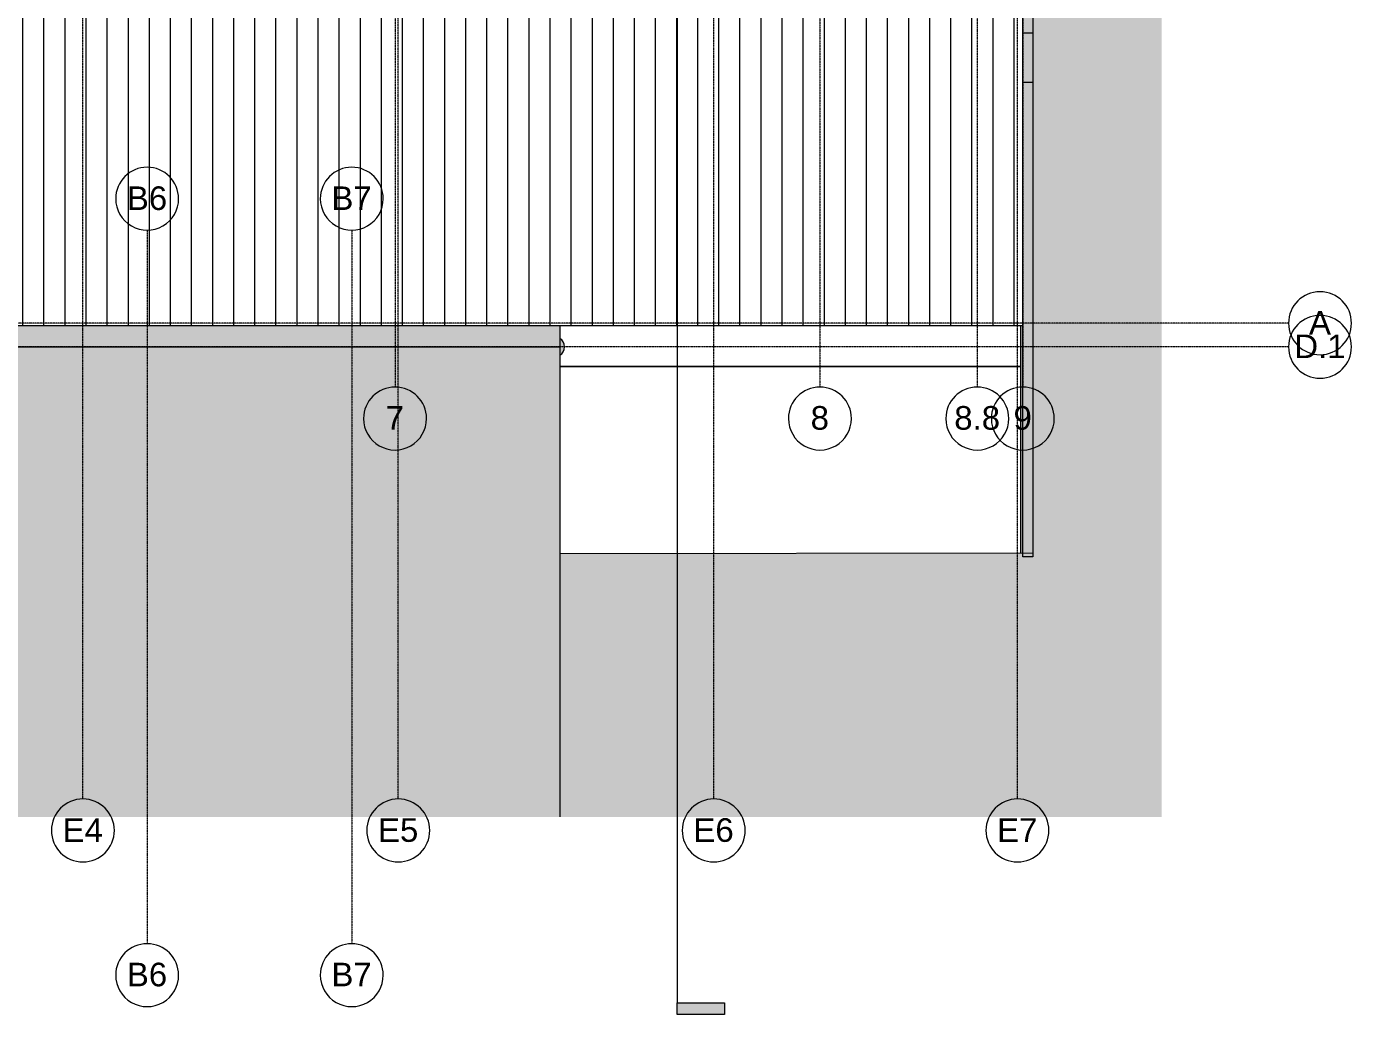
# Model space of a CAD drawing. Header units: inches. Extents: x -4141 to -1335, y 10291 to 12101.
# Drawn here: x -2345 to -1335, y 10291 to 11045 of the extents above; entities that cross this region are included whole.
import ezdxf

# ---------------------------------------------------------------- set-up
doc = ezdxf.new("R2010")
doc.units = ezdxf.units.IN
doc.header["$MEASUREMENT"] = 0
doc.linetypes.add('Aligning Line 1_8_', pattern=[0.25, 0.125, -0.125])
doc.linetypes.add('Grid Line 1_2_', pattern=[0.875, 0.5, -0.125, 0.125, -0.125])
for name, color, linetype, lineweight in [('A-ROOF', 132, 'Continuous', 13), ('A-ROOF-PATT', 132, 'Continuous', 9), ('A-WALL', 113, 'Continuous', 13), ('C-BLDG-PADS', 91, 'Continuous', 13), ('C-TOPO', 7, 'Continuous', 9), ('G-ANNO-SYMB', 111, 'Aligning Line 1_8_', 9), ('S-COLS', 52, 'Continuous', 13), ('S-GRID', 1, 'Continuous', 9), ('S-GRID-IDEN', 1, 'Continuous', 9)]:
    doc.layers.add(name, color=color, linetype=linetype, lineweight=lineweight)
doc.styles.add('Arial', font='arial.ttf', dxfattribs={"height": 18})

# ---------------------------------------------------------------- blocks, each defined once
blk = doc.blocks.new('Walls 1 - Walls 1-1277454-FLOOR PLAN - ROOF PLAN')
at = {"layer": 'A-ROOF', "lineweight": 9}
blk.add_hatch(color=254, dxfattribs=at).paths.add_polyline_path([(-1938.6, 10441.8), (-1479.6, 10441.8), (-1479.6, 12101), (-1957.7, 12101), (-1956.8, 11915.8), (-1585.5, 11918.8), (-1585.5, 11790.1), (-1578.7, 11790.1), (-1577.8, 11774.1), (-1577.8, 10643), (-1938.6, 10642.4), (-1938.6, 10639)], flags=0)
at = {"layer": 'A-ROOF', "color": 8, "lineweight": 9}
for p, q in [((-1957.7, 12101), (-1956.8, 11915.8)), ((-1956.8, 11915.8), (-1585.5, 11918.9)), ((-1585.5, 11918.9), (-1585.5, 11774.1)), ((-1585.5, 11774.1), (-1577.8, 11774.1)), ((-1577.8, 11774.1), (-1577.8, 11039.7)), ((-1577.8, 11002.4), (-1577.8, 10643)), ((-1577.8, 10643), (-1938.6, 10642.4)), ((-1938.6, 10642.4), (-1938.6, 10441.8))]:
    blk.add_line(p, q, dxfattribs=at)
blk = doc.blocks.new('Grid - Grid Head - Circle-50561-FLOOR PLAN - ROOF PLAN')
at = {"layer": 'S-GRID-IDEN'}
for start, end in [(360, 180), (180, 360)]:
    blk.add_arc((0, 0), 0.25, start, end, dxfattribs=at)
blk = doc.blocks.new('Section - 3_32_ x 3_8_-54337-FLOOR PLAN - ROOF PLAN')
at = {"layer": 'G-ANNO-SYMB', "linetype": 'Continuous'}
blk.add_hatch(color=256, dxfattribs=at).paths.add_polyline_path([(0, 0.375), (0, 0), (-0.09375, 0), (-0.09375, 0.375)], flags=0)
for p, q in [((0, 0.375), (-0.09375, 0.375)), ((-0.09375, 0.375), (-0.09375, 0)), ((0, 0), (0, 0.375)), ((-0.09375, 0), (0, 0))]:
    blk.add_line(p, q, dxfattribs=at)

msp = doc.modelspace()

# ---------------------------------------------------------------- hatches: boundary and pattern name
at = {"layer": 'A-ROOF'}
for color, points in [(8, [(-3042.2, 10800.4), (-1938.6, 10800.4), (-1938.6, 10816.4), (-3042.2, 10816.4)]), (254, [(-3217.2, 10441.8), (-1938.6, 10441.8), (-1938.6, 10800.4), (-3042.2, 10800.4), (-3042.2, 10639), (-3217.2, 10639), (-3217.2, 10545.5)])]:
    msp.add_hatch(color=color, dxfattribs=at).paths.add_polyline_path(points, flags=0)
at = {"layer": 'A-ROOF-PATT'}
h = msp.add_hatch(dxfattribs=at)
h.set_pattern_fill('FP_1', color=9, style=0, pattern_type=2)
h.set_pattern_definition([(270, (0, 9.729), (16.082, 1e-15), [])])
h.paths.add_polyline_path([(-2143.4, 10816.4), (-1585.5, 10816.4), (-1585.5, 11775.4), (-3105.5, 11775.4), (-3105.5, 11458.9), (-3569.2, 11458.9), (-3569.2, 11072.4), (-3360.2, 11072.4), (-3360.2, 10816.4), (-2807.3, 10816.4)], flags=0)
h.paths.add_polyline_path([(-1739.8, 11068.1), (-1799.2, 11068.1), (-1799.2, 11113.9), (-1739.8, 11113.9)], flags=0)
h.paths.add_polyline_path([(-1770, 11221.9), (-1799.2, 11221.9), (-1799.2, 11267.7), (-1739.8, 11267.7), (-1739.8, 11221.9)], flags=0)
h.paths.add_polyline_path([(-1790.8, 11375.7), (-1799.2, 11375.7), (-1799.2, 11421.5), (-1739.8, 11421.5), (-1739.8, 11375.7), (-1770, 11375.7)], flags=0)
h.paths.add_polyline_path([(-3028.2, 11458.9), (-3028.2, 11506.8), (-3017.6, 11506.8), (-3017.6, 11458.9)], flags=0)
at = {"layer": 'A-WALL'}
h = msp.add_hatch(color=254, dxfattribs=at)
h.paths.add_polyline_path([(-1585.5, 10643), (-1577.8, 10643), (-1577.8, 11002.4), (-1585.5, 11002.4), (-1585.5, 10643)], flags=0)
h.paths.add_polyline_path([(-1585.5, 11039.7), (-1577.8, 11039.7), (-1577.8, 11774.1), (-1578.7, 11790.1), (-1585.5, 11790.1), (-1585.5, 11064)], flags=0)
msp.add_hatch(color=254, dxfattribs=at).paths.add_polyline_path([(-1577.8, 11002.4), (-1577.8, 11039.7), (-1585.5, 11039.7), (-1585.5, 11002.4)], flags=0)
at = {"layer": 'C-BLDG-PADS', "lineweight": 9}
h = msp.add_hatch(dxfattribs=at)
h.set_pattern_fill('FP_3', color=9, style=0, pattern_type=2)
h.set_pattern_definition([(0, (0, 0), (30.72, 7.68), [1.267, -21.773, 1.267, -21.773, -122.88]), (0, (0, 0), (30.72, 7.68), [-46.08, 1.267, -44.813, 1.267, -21.773, -53.76]), (0, (0, 0), (30.72, 7.68), [-115.2, 1.267, -14.093, 1.267, -37.133]), (120, (11.52, 3.84), (-22.011075, 22.7643004), [1.267, -21.773, 1.267, -21.773, -122.88]), (120, (11.52, 3.84), (-22.011075, 22.7643004), [-46.08, 1.267, -44.813, 1.267, -21.773, -53.76]), (120, (11.52, 3.84), (-22.011075, 22.7643004), [-115.2, 1.267, -14.093, 1.267, -37.133]), (240, (15.36, 19.2), (-8.708925, -30.4443004), [1.267, -21.773, 1.267, -21.773, -122.88]), (240, (15.36, 19.2), (-8.708925, -30.4443004), [-46.08, 1.267, -44.813, 1.267, -21.773, -53.76]), (240, (15.36, 19.2), (-8.708925, -30.4443004), [-115.2, 1.267, -14.093, 1.267, -37.133])])
h.paths.add_polyline_path([(-1587.2, 10643), (-1585.5, 10643), (-1585.5, 10816.4), (-1587.2, 10816.4), (-1587.2, 10643)], flags=0)
h.paths.add_polyline_path([(-1587.2, 11842.9), (-1585.5, 11842.9), (-1585.5, 11918.9), (-1587.2, 11918.8), (-1587.2, 11893.6)], flags=0)
at = {"layer": 'S-COLS'}
msp.add_hatch(color=254, dxfattribs=at).paths.add_polyline_path([(-1938.6, 10794), (-1938.1, 10794.2), (-1936.8, 10795.4), (-1935.7, 10796.9), (-1935.1, 10798.6), (-1934.9, 10800.4), (-1935.1, 10802.2), (-1935.7, 10803.9), (-1936.8, 10805.4), (-1938.1, 10806.6), (-1938.6, 10806.8), (-1938.6, 10794.1)], flags=0)

# ---------------------------------------------------------------- linework, layer by layer
at = {"layer": 'A-ROOF', "color": 8, "lineweight": 9}
for p, q in [((-1585.5, 10816.4), (-3360.2, 10816.4)), ((-1938.6, 10816.4), (-1938.6, 10642.4)), ((-3042.2, 10800.4), (-1938.6, 10800.4))]:
    msp.add_line(p, q, dxfattribs=at)
at = {"layer": 'A-WALL', "color": 8, "lineweight": 9}
for p, q in [((-1585.5, 10640.1), (-1585.5, 11790.1)), ((-1577.8, 11790.1), (-1577.8, 10640.1)), ((-1577.8, 11039.7), (-1585.5, 11039.7)), ((-1585.5, 11002.4), (-1577.8, 11002.4)), ((-1577.8, 10640.1), (-1585.5, 10640.1))]:
    msp.add_line(p, q, dxfattribs=at)
at = {"layer": 'C-BLDG-PADS', "color": 8, "lineweight": 9}
msp.add_line((-1587.2, 10816.4), (-1587.2, 10643), dxfattribs=at)
at = {"layer": 'C-TOPO', "color": 8}
for p, q in [((-1881.7, 10785.3), (-1938.6, 10785.3)), ((-1938.6, 10785.3), (-1881.7, 10785.3)), ((-1938.6, 10785.3), (-1881.7, 10785.3)), ((-1587.2, 10785.3), (-1881.7, 10785.3)), ((-1881.7, 10785.3), (-1587.2, 10785.3)), ((-1881.7, 10785.3), (-1587.2, 10785.3))]:
    msp.add_line(p, q, dxfattribs=at)
at = {"layer": 'G-ANNO-SYMB', "linetype": 'Continuous'}
msp.add_line((-1849.1, 12017.7), (-1849.1, 10300.1), dxfattribs=at)
at = {"layer": 'S-COLS', "color": 8, "lineweight": 9}
for start, end in [(0, 59.2591), (300.7409, 0)]:
    msp.add_arc((-1942.4, 10800.4), 7.5, start, end, dxfattribs=at)
at = {"layer": 'S-GRID', "linetype": 'Grid Line 1_2_'}
for p, q in [((-2064.2, 11989.6), (-2064.2, 10769.7)), ((-1740.2, 11989.6), (-1740.2, 10769.7)), ((-1620.2, 11989.6), (-1620.2, 10769.7)), ((-1585.5, 11989.6), (-1585.5, 10769.7)), ((-2302.2, 10455.5), (-2302.2, 11925.5)), ((-2061.7, 10455.5), (-2061.7, 11925.5)), ((-1821.2, 10455.5), (-1821.2, 11925.5)), ((-1589.6, 10455.5), (-1589.6, 11925.5)), ((-2253.2, 10889.4), (-2253.2, 10345.1)), ((-2097.2, 10889.4), (-2097.2, 10345.1)), ((-1382.9, 10818.4), (-3750.5, 10818.4)), ((-1382.9, 10800.4), (-3984.5, 10800.4))]:
    msp.add_line(p, q, dxfattribs=at)

# ---------------------------------------------------------------- block references
at = {"layer": 'A-ROOF', "color": 8, "lineweight": 9}
msp.add_blockref('Walls 1 - Walls 1-1277454-FLOOR PLAN - ROOF PLAN', (0, 0), dxfattribs=at)
at = {"layer": 'G-ANNO-SYMB', "linetype": 'Continuous', "extrusion": (0, 0, -1), "xscale": 95.99999999999994, "yscale": 95.99999999999994, "zscale": 95.99999999999994, "rotation": 90.00000000000053}
msp.add_blockref('Section - 3_32_ x 3_8_-54337-FLOOR PLAN - ROOF PLAN', (1849.1, 10300.1), dxfattribs=at)
at = {"layer": 'S-GRID-IDEN', "xscale": 95.99999999999994, "yscale": 95.99999999999994, "zscale": 95.99999999999994}
for p, rotation in [((-2253.2, 10913.4), 180), ((-2097.2, 10913.4), 180), ((-1358.9, 10818.4), 89.99999999999964), ((-1358.9, 10800.4), 89.99999999999964), ((-2064.2, 10745.7), 180), ((-1740.2, 10745.7), 180), ((-1620.2, 10745.7), 180), ((-1585.5, 10745.7), 180), ((-2253.2, 10321.1), 180), ((-2097.2, 10321.1), 180)]:
    msp.add_blockref('Grid - Grid Head - Circle-50561-FLOOR PLAN - ROOF PLAN', p, dxfattribs=dict(at, rotation=rotation))
for p in [(-2302.2, 10431.5), (-2061.7, 10431.5), (-1821.2, 10431.5), (-1589.6, 10431.5)]:
    msp.add_blockref('Grid - Grid Head - Circle-50561-FLOOR PLAN - ROOF PLAN', p, dxfattribs=at)

# ---------------------------------------------------------------- texts
at = {"layer": 'S-GRID-IDEN', "char_height": 18, "attachment_point": 1, "style": 'Arial'}
for s, insert, width in [('B6', (-2268.7, 10922.8), 37.269), ('B7', (-2112.7, 10922.8), 37.269), ('A', (-1367.3, 10827.8), 20.301), ('D.1', (-1378.5, 10809.8), 47.571), ('7', (-2071.3, 10755.2), 16.968), ('8', (-1747.3, 10755.2), 16.968), ('8.8', (-1637.8, 10755.2), 42.42), ('9', (-1592.6, 10755.2), 16.968), ('E4', (-2317.7, 10440.8), 37.269), ('E5', (-2077.2, 10440.8), 37.269), ('E6', (-1836.7, 10440.8), 37.269), ('E7', (-1605.1, 10440.8), 37.269), ('B6', (-2268.7, 10330.6), 37.269), ('B7', (-2112.7, 10330.6), 37.269)]:
    msp.add_mtext(s, dxfattribs=dict(at, insert=insert, width=width))

doc.saveas('drawing.dxf')
